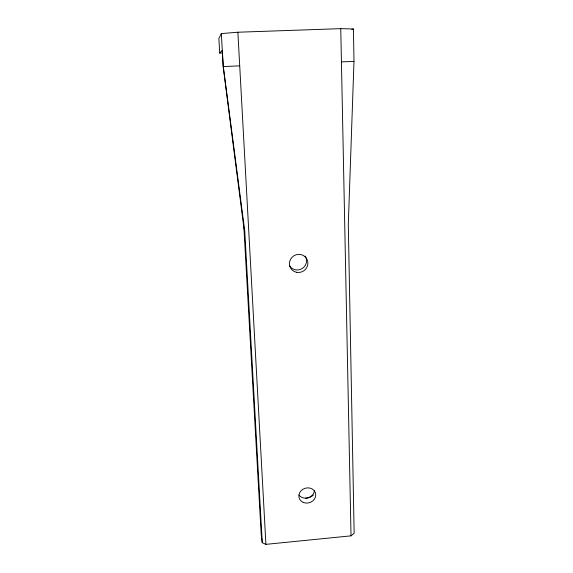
<?xml version="1.0" encoding="UTF-8"?>
<svg xmlns="http://www.w3.org/2000/svg" width="573" height="573" viewBox="0 0 573 573"><rect width="100%" height="100%" fill="white"/><g stroke="black" fill="none" stroke-linecap="round" stroke-linejoin="round"><path stroke-width="0.86" d="M219.746 53.103L218.85 38.563L221.307 33.599L237.874 32.224L340.763 28.65L353.462 28.987L353.985 61.49L348.298 224.645L354.15 533.241L351.02 535.848L265.915 544.35L262.262 542.717L261.231 534.81L243.919 227.997L223.169 66.633L222.188 50.324L219.746 53.103L222.403 53.074M223.169 66.633L239.715 65.816M351.793 29.488L353.462 28.987M341.436 61.848L353.985 61.49M243.919 227.997L244.743 230.969L262.262 542.717M244.743 230.969L223.298 66.59L221.307 33.599M237.874 32.224L265.915 544.35M340.763 28.65L351.02 535.848M305.18 256.081A9.197 8.882 -27.9 0 1 302.286 268.479A9.197 8.882 -27.9 0 1 289.716 266.03M314.427 490.502A8.437 7.456 -17.2 0 1 308.167 497.772A8.437 7.456 -17.2 0 1 298.999 495.058M313.374 495.136A13.265 11.739 -17.1 0 1 305.509 498.309M296.556 272.297A9.311 8.989 -27.8 0 0 307.5 260.529A9.311 8.989 -27.8 0 0 291.908 257.42A9.311 8.989 -27.8 0 0 296.556 272.297M303.303 502.428A8.538 7.528 -17.2 0 0 315.759 494.7A8.538 7.528 -17.2 0 0 302.859 489.292A8.538 7.528 -17.2 0 0 303.303 502.428"/></g></svg>
